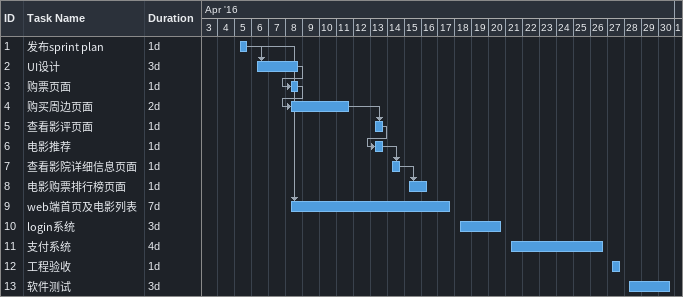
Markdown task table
| ID | Task | Duration | Start | Finish | Predecessors |
|---|---|---|---|---|---|
| 1 | 发布sprint plan | 1d | 2016-04-05 | 2016-04-05 |  |
| 2 | UI设计 | 3d | 2016-04-06 | 2016-04-08 | 1 |
| 3 | 购票页面 | 1d | 2016-04-08 | 2016-04-08 | 2 |
| 4 | 购买周边页面 | 2d | 2016-04-08 | 2016-04-11 | 3 |
| 5 | 查看影评页面 | 1d | 2016-04-13 | 2016-04-13 | 4 |
| 6 | 电影推荐 | 1d | 2016-04-13 | 2016-04-13 | 5 |
| 7 | 查看影院详细信息页面 | 1d | 2016-04-14 | 2016-04-14 | 6 |
| 8 | 电影购票排行榜页面 | 1d | 2016-04-15 | 2016-04-16 | 7 |
| 9 | web端首页及电影列表 | 7d | 2016-04-08 | 2016-04-17 | 1 |
| 10 | login系统 | 3d | 2016-04-18 | 2016-04-20 |  |
| 11 | 支付系统 | 4d | 2016-04-21 | 2016-04-26 |  |
| 12 | 工程验收 | 1d | 2016-04-27 | 2016-04-27 |  |
| 13 | 软件测试 | 3d | 2016-04-28 | 2016-04-30 |  |
